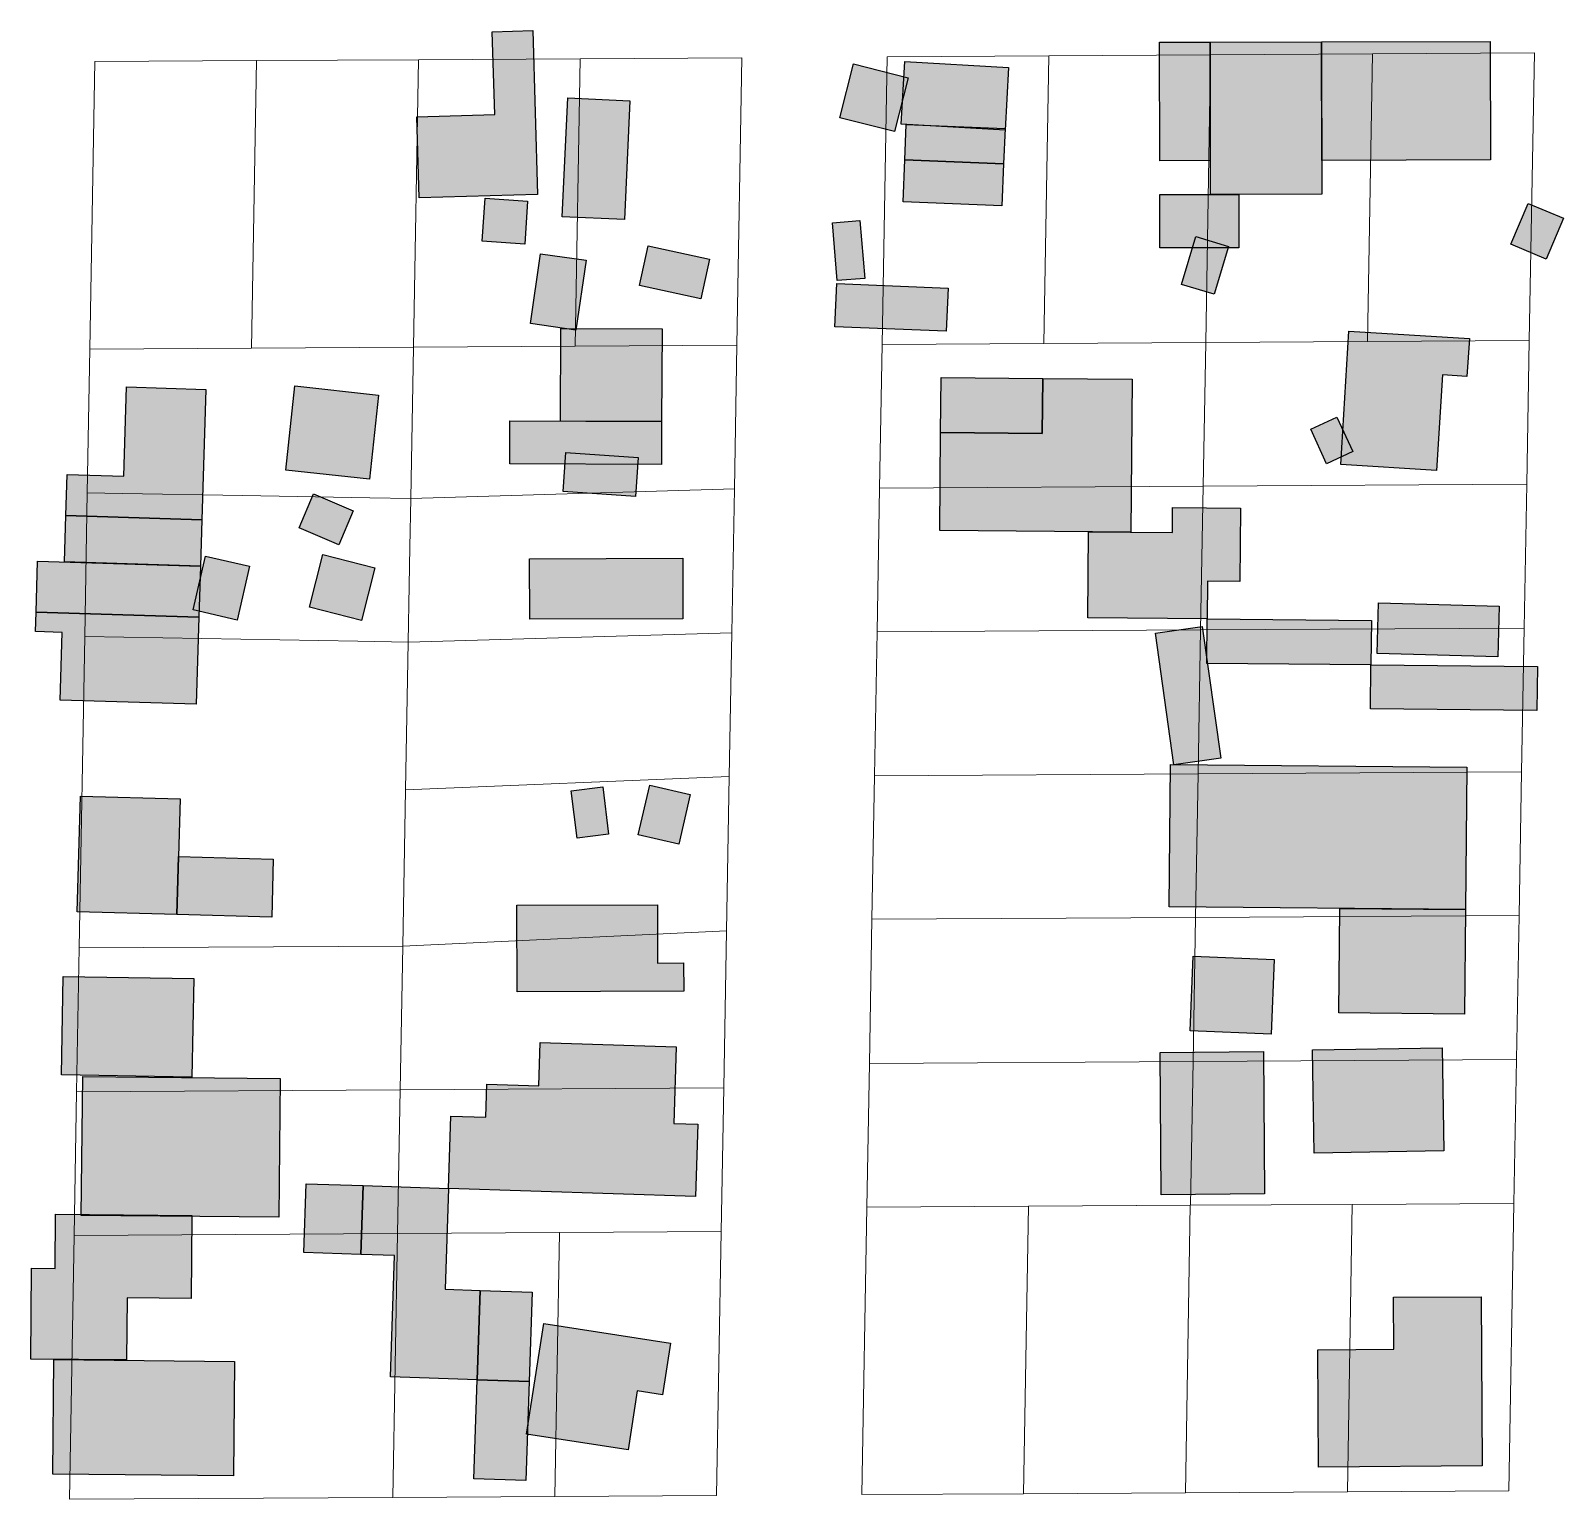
# Model space of a CAD drawing. Header units: millimetres. Extents: x -71 to 10084, y -63 to 6230.
# Drawn here: x 5574.8 to 5702.7, y 3441.2 to 3563.8 of the extents above; entities that cross this region are included whole.
import ezdxf

# ---------------------------------------------------------------- set-up
doc = ezdxf.new("R2010")
doc.units = ezdxf.units.MM
doc.layers.add('01. Manzanas Esc. Urbana', color=254, linetype='Continuous', lineweight=5, true_color=0xcccccc)
doc.layers.add('01. Parcelas Esc. Urbana', color=8, linetype='Continuous', lineweight=5, true_color=0x808080)
doc.layers.add('Edificaciones Pilar', color=50, linetype='Continuous')

msp = doc.modelspace()

# ---------------------------------------------------------------- hatches: boundary and pattern name
at = {"layer": 'Edificaciones Pilar', "transparency": 33554559}
for points in [[(5617.1, 3550.12), (5607.23, 3549.83), (5607.03, 3556.59), (5613.53, 3556.78), (5613.33, 3563.69), (5616.7, 3563.79), (5617.1, 3550.12)], [(5673.24, 3552.94), (5669.02, 3552.93), (5669, 3562.82), (5673.22, 3562.83), (5673.24, 3552.94)], [(5682.55, 3550.13), (5673.25, 3550.11), (5673.22, 3562.83), (5682.53, 3562.85), (5682.55, 3550.13)], [(5696.61, 3552.99), (5682.55, 3552.96), (5682.53, 3562.85), (5696.59, 3562.88), (5696.61, 3552.99)], [(5646.9, 3555.36), (5642.32, 3556.52), (5643.46, 3561.02), (5648.04, 3559.86), (5646.9, 3555.36)], [(5656.11, 3555.48), (5647.45, 3555.98), (5647.76, 3561.22), (5656.41, 3560.72), (5656.11, 3555.48)], [(5624.81, 3557.94), (5624.35, 3548.01), (5619.17, 3548.25), (5619.63, 3558.18), (5624.81, 3557.94)], [(5655.99, 3552.66), (5647.75, 3553), (5647.87, 3555.95), (5656.11, 3555.61), (5655.99, 3552.66)], [(5655.84, 3549.17), (5647.61, 3549.51), (5647.75, 3553), (5655.99, 3552.66), (5655.84, 3549.17)], [(5616.03, 3545.97), (5612.49, 3546.21), (5612.73, 3549.8), (5616.27, 3549.56), (5616.03, 3545.97)], [(5675.63, 3545.67), (5669.03, 3545.66), (5669.02, 3550.1), (5675.62, 3550.12), (5675.63, 3545.67)], [(5701.26, 3544.71), (5698.32, 3545.95), (5699.76, 3549.36), (5702.7, 3548.13), (5701.26, 3544.71)], [(5644.41, 3543.11), (5642.11, 3542.92), (5641.71, 3547.74), (5644.01, 3547.93), (5644.41, 3543.11)], [(5674.75, 3545.78), (5673.56, 3541.78), (5670.83, 3542.6), (5672.02, 3546.6), (5674.75, 3545.78)], [(5630.72, 3541.4), (5625.61, 3542.52), (5626.34, 3545.82), (5631.45, 3544.7), (5630.72, 3541.4)], [(5621.15, 3544.62), (5620.31, 3538.79), (5616.52, 3539.33), (5617.36, 3545.17), (5621.15, 3544.62)], [(5651.21, 3538.69), (5641.92, 3539.07), (5642.07, 3542.69), (5651.36, 3542.3), (5651.21, 3538.69)], [(5627.46, 3531.16), (5619.03, 3531.19), (5619.06, 3538.92), (5627.49, 3538.89), (5627.46, 3531.16)], [(5692.12, 3527.08), (5684.12, 3527.58), (5684.81, 3538.71), (5694.86, 3538.08), (5694.66, 3534.93), (5692.61, 3535.06), (5692.12, 3527.08)], [(5589.09, 3522.96), (5577.74, 3523.31), (5577.85, 3526.75), (5582.59, 3526.61), (5582.81, 3534.05), (5589.43, 3533.84), (5589.09, 3522.96)], [(5603.08, 3526.34), (5596.09, 3527.1), (5596.85, 3534.13), (5603.84, 3533.37), (5603.08, 3526.34)], [(5666.6, 3521.92), (5650.67, 3522.07), (5650.74, 3530.23), (5659.22, 3530.15), (5659.27, 3534.76), (5666.71, 3534.69), (5666.6, 3521.92)], [(5659.22, 3530.15), (5650.74, 3530.23), (5650.78, 3534.84), (5659.27, 3534.76), (5659.22, 3530.15)], [(5614.79, 3527.62), (5614.8, 3531.21), (5627.46, 3531.16), (5627.44, 3527.58), (5614.79, 3527.62)], [(5685.13, 3528.65), (5682.95, 3527.64), (5681.62, 3530.52), (5683.79, 3531.53), (5685.13, 3528.65)], [(5625.28, 3524.89), (5619.24, 3525.31), (5619.46, 3528.57), (5625.5, 3528.16), (5625.28, 3524.89)], [(5600.51, 3520.87), (5597.2, 3522.28), (5598.41, 3525.12), (5601.72, 3523.71), (5600.51, 3520.87)], [(5672.99, 3514.68), (5663.03, 3514.77), (5663.09, 3521.96), (5670.08, 3521.89), (5670.1, 3523.99), (5675.76, 3523.94), (5675.71, 3517.82), (5673.02, 3517.84), (5672.99, 3514.68)], [(5588.97, 3519.09), (5577.62, 3519.44), (5577.74, 3523.31), (5589.09, 3522.96), (5588.97, 3519.09)], [(5592.04, 3514.59), (5588.38, 3515.44), (5589.41, 3519.93), (5593.08, 3519.08), (5592.04, 3514.59)], [(5602.42, 3514.56), (5598.08, 3515.66), (5599.19, 3520.06), (5603.53, 3518.96), (5602.42, 3514.56)], [(5629.24, 3514.69), (5616.45, 3514.66), (5616.44, 3519.71), (5629.23, 3519.75), (5629.24, 3514.69)], [(5588.84, 3514.82), (5575.26, 3515.24), (5575.39, 3519.51), (5588.97, 3519.09), (5588.84, 3514.82)], [(5697.23, 3511.53), (5687.16, 3511.8), (5687.27, 3516.03), (5697.34, 3515.76), (5697.23, 3511.53)], [(5577.44, 3513.55), (5575.21, 3513.62), (5575.26, 3515.24), (5588.84, 3514.82), (5588.62, 3507.56), (5577.27, 3507.91), (5577.44, 3513.55)], [(5672.96, 3510.97), (5672.99, 3514.68), (5686.69, 3514.55), (5686.65, 3510.85), (5672.96, 3510.97)], [(5674.12, 3503.06), (5670.2, 3502.51), (5668.66, 3513.5), (5672.57, 3514.05), (5674.12, 3503.06)], [(5700.5, 3507.04), (5686.62, 3507.17), (5686.65, 3510.85), (5700.53, 3510.72), (5700.5, 3507.04)], [(5694.54, 3490.42), (5669.8, 3490.64), (5669.91, 3502.53), (5694.65, 3502.31), (5694.54, 3490.42)], [(5623.03, 3496.71), (5620.4, 3496.38), (5619.91, 3500.33), (5622.54, 3500.66), (5623.03, 3496.71)], [(5628.88, 3495.87), (5625.51, 3496.65), (5626.48, 3500.82), (5629.84, 3500.04), (5628.88, 3495.87)], [(5587.01, 3490.01), (5578.7, 3490.23), (5578.96, 3499.88), (5587.27, 3499.66), (5587.01, 3490.01)], [(5594.92, 3489.8), (5587.01, 3490.01), (5587.14, 3494.85), (5595.04, 3494.64), (5594.92, 3489.8)], [(5615.41, 3483.56), (5615.38, 3490.78), (5627.1, 3490.82), (5627.12, 3485.96), (5629.29, 3485.97), (5629.3, 3483.6), (5615.41, 3483.56)], [(5694.46, 3481.7), (5683.97, 3481.8), (5684.05, 3490.51), (5694.54, 3490.42), (5694.46, 3481.7)], [(5678.31, 3480.03), (5671.57, 3480.29), (5671.82, 3486.54), (5678.56, 3486.27), (5678.31, 3480.03)], [(5588.27, 3476.44), (5577.37, 3476.62), (5577.51, 3484.84), (5588.41, 3484.66), (5588.27, 3476.44)], [(5630.28, 3466.47), (5609.67, 3467.14), (5609.87, 3473.19), (5612.78, 3473.09), (5612.87, 3475.86), (5617.22, 3475.71), (5617.33, 3479.33), (5628.68, 3478.96), (5628.47, 3472.58), (5630.48, 3472.52), (5630.28, 3466.47)], [(5692.72, 3470.28), (5681.91, 3470.1), (5681.76, 3478.71), (5692.58, 3478.89), (5692.72, 3470.28)], [(5677.76, 3466.69), (5669.15, 3466.62), (5669.06, 3478.5), (5677.67, 3478.57), (5677.76, 3466.69)], [(5595.52, 3464.74), (5579.03, 3464.9), (5579.15, 3476.49), (5595.63, 3476.33), (5595.52, 3464.74)], [(5602.37, 3461.64), (5597.6, 3461.8), (5597.79, 3467.53), (5602.56, 3467.38), (5602.37, 3461.64)], [(5612.31, 3458.63), (5612.07, 3451.17), (5604.84, 3451.41), (5605.17, 3461.55), (5602.37, 3461.64), (5602.56, 3467.38), (5609.67, 3467.14), (5609.39, 3458.73), (5612.31, 3458.63)], [(5582.81, 3452.83), (5574.81, 3452.9), (5574.88, 3460.48), (5576.84, 3460.46), (5576.89, 3465.01), (5588.26, 3464.89), (5588.19, 3457.97), (5582.86, 3458.02), (5582.81, 3452.83)], [(5616.65, 3458.49), (5616.41, 3451.03), (5612.07, 3451.17), (5612.31, 3458.63), (5616.65, 3458.49)], [(5695.92, 3443.99), (5682.26, 3443.89), (5682.2, 3453.68), (5688.56, 3453.72), (5688.53, 3458.06), (5695.83, 3458.1), (5695.92, 3443.99)], [(5624.66, 3445.32), (5616.19, 3446.64), (5617.62, 3455.88), (5628.2, 3454.24), (5627.53, 3449.92), (5625.42, 3450.25), (5624.66, 3445.32)], [(5591.72, 3443.16), (5576.66, 3443.31), (5576.75, 3452.86), (5591.82, 3452.71), (5591.72, 3443.16)], [(5616.41, 3451.03), (5616.14, 3442.78), (5611.8, 3442.92), (5612.07, 3451.17), (5616.41, 3451.03)]]:
    msp.add_hatch(color=256, dxfattribs=at).paths.add_polyline_path(points, flags=0)

# ---------------------------------------------------------------- linework, layer by layer
at = {"layer": '01. Manzanas Esc. Urbana', "linetype": 'Continuous', "flags": 128}
for points in [[(5700.28, 3561.92), (5699.86, 3537.92), (5699.65, 3525.92), (5699.43, 3513.92), (5699.22, 3501.92), (5699.01, 3489.93), (5698.8, 3477.91), (5698.58, 3465.9), (5698.16, 3441.91), (5684.69, 3441.83), (5671.18, 3441.75), (5657.66, 3441.67), (5644.16, 3441.59), (5644.58, 3465.58), (5644.8, 3477.59), (5645.01, 3489.61), (5645.22, 3501.6), (5645.43, 3513.6), (5645.65, 3525.6), (5645.86, 3537.6), (5646.28, 3561.6), (5659.78, 3561.68), (5673.25, 3561.76), (5686.77, 3561.84), (5700.28, 3561.92)], [(5634.16, 3561.52), (5633.74, 3537.53), (5633.53, 3525.53), (5633.31, 3513.53), (5633.1, 3501.53), (5632.87, 3488.65), (5632.64, 3475.54), (5632.43, 3463.54), (5632.04, 3441.52), (5618.54, 3441.44), (5605.04, 3441.36), (5578.04, 3441.2), (5578.43, 3463.22), (5578.64, 3475.22), (5578.86, 3487.22), (5579.32, 3513.21), (5579.53, 3525.21), (5579.74, 3537.21), (5580.16, 3561.2), (5593.66, 3561.28), (5607.16, 3561.36), (5620.66, 3561.44), (5634.16, 3561.52)]]:
    msp.add_lwpolyline(points, close=True, dxfattribs=at)
at = {"layer": '01. Parcelas Esc. Urbana', "linetype": 'Continuous', "flags": 128}
for points in [[(5686.77, 3561.84), (5686.36, 3537.84), (5672.86, 3537.76), (5673.25, 3561.76), (5686.77, 3561.84)], [(5686.77, 3561.84), (5686.36, 3537.84), (5672.86, 3537.76), (5673.25, 3561.76), (5686.77, 3561.84)], [(5686.77, 3561.84), (5686.36, 3537.84), (5672.86, 3537.76), (5673.25, 3561.76), (5686.77, 3561.84)], [(5700.28, 3561.92), (5699.86, 3537.92), (5686.36, 3537.84), (5686.77, 3561.84), (5700.28, 3561.92)], [(5700.28, 3561.92), (5699.86, 3537.92), (5686.36, 3537.84), (5686.77, 3561.84), (5700.28, 3561.92)], [(5700.28, 3561.92), (5699.86, 3537.92), (5686.36, 3537.84), (5686.77, 3561.84), (5700.28, 3561.92)], [(5607.16, 3561.36), (5606.74, 3537.37), (5593.24, 3537.29), (5593.66, 3561.28), (5607.16, 3561.36)], [(5607.16, 3561.36), (5606.74, 3537.37), (5593.24, 3537.29), (5593.66, 3561.28), (5607.16, 3561.36)], [(5620.66, 3561.44), (5620.24, 3537.45), (5606.74, 3537.37), (5607.16, 3561.36), (5620.66, 3561.44)], [(5620.66, 3561.44), (5620.24, 3537.45), (5606.74, 3537.37), (5607.16, 3561.36), (5620.66, 3561.44)], [(5633.74, 3537.53), (5620.24, 3537.45), (5620.66, 3561.44), (5634.16, 3561.52), (5633.74, 3537.53)], [(5633.74, 3537.53), (5620.24, 3537.45), (5620.66, 3561.44), (5634.16, 3561.52), (5633.74, 3537.53)], [(5659.78, 3561.68), (5659.36, 3537.68), (5645.86, 3537.6), (5646.28, 3561.6), (5659.78, 3561.68)], [(5659.78, 3561.68), (5659.36, 3537.68), (5645.86, 3537.6), (5646.28, 3561.6), (5659.78, 3561.68)], [(5659.78, 3561.68), (5659.36, 3537.68), (5645.86, 3537.6), (5646.28, 3561.6), (5659.78, 3561.68)], [(5673.25, 3561.76), (5672.86, 3537.76), (5659.36, 3537.68), (5659.78, 3561.68), (5673.25, 3561.76)], [(5673.25, 3561.76), (5672.86, 3537.76), (5659.36, 3537.68), (5659.78, 3561.68), (5673.25, 3561.76)], [(5673.25, 3561.76), (5672.86, 3537.76), (5659.36, 3537.68), (5659.78, 3561.68), (5673.25, 3561.76)], [(5633.53, 3525.53), (5606.52, 3524.74), (5606.74, 3537.37), (5620.24, 3537.45), (5633.74, 3537.53), (5633.53, 3525.53)], [(5633.53, 3525.53), (5606.52, 3524.74), (5606.74, 3537.37), (5620.24, 3537.45), (5633.74, 3537.53), (5633.53, 3525.53)], [(5645.86, 3537.6), (5659.36, 3537.68), (5672.86, 3537.76), (5672.65, 3525.76), (5645.65, 3525.6), (5645.86, 3537.6)], [(5645.86, 3537.6), (5659.36, 3537.68), (5672.86, 3537.76), (5672.65, 3525.76), (5645.65, 3525.6), (5645.86, 3537.6)], [(5645.86, 3537.6), (5659.36, 3537.68), (5672.86, 3537.76), (5672.65, 3525.76), (5645.65, 3525.6), (5645.86, 3537.6)], [(5699.65, 3525.92), (5672.65, 3525.76), (5672.86, 3537.76), (5686.36, 3537.84), (5699.86, 3537.92), (5699.65, 3525.92)], [(5699.65, 3525.92), (5672.65, 3525.76), (5672.86, 3537.76), (5686.36, 3537.84), (5699.86, 3537.92), (5699.65, 3525.92)], [(5699.65, 3525.92), (5672.65, 3525.76), (5672.86, 3537.76), (5686.36, 3537.84), (5699.86, 3537.92), (5699.65, 3525.92)], [(5606.74, 3537.37), (5606.52, 3524.74), (5603.12, 3524.8), (5592.52, 3524.98), (5582.48, 3525.16), (5579.53, 3525.21), (5579.74, 3537.21), (5593.24, 3537.29), (5606.74, 3537.37)], [(5606.74, 3537.37), (5606.52, 3524.74), (5603.12, 3524.8), (5592.52, 3524.98), (5582.48, 3525.16), (5579.53, 3525.21), (5579.74, 3537.21), (5593.24, 3537.29), (5606.74, 3537.37)], [(5579.53, 3525.21), (5582.48, 3525.16), (5592.52, 3524.98), (5603.12, 3524.8), (5606.52, 3524.74), (5606.45, 3520.67), (5606.4, 3517.48), (5606.31, 3512.74), (5602.1, 3512.82), (5579.32, 3513.21), (5579.53, 3525.21)], [(5579.53, 3525.21), (5582.48, 3525.16), (5592.52, 3524.98), (5603.12, 3524.8), (5606.52, 3524.74), (5606.45, 3520.67), (5606.4, 3517.48), (5606.31, 3512.74), (5602.1, 3512.82), (5579.32, 3513.21), (5579.53, 3525.21)], [(5633.31, 3513.53), (5606.31, 3512.74), (5606.4, 3517.48), (5606.45, 3520.67), (5606.52, 3524.74), (5633.53, 3525.53), (5633.31, 3513.53)], [(5633.31, 3513.53), (5606.31, 3512.74), (5606.4, 3517.48), (5606.45, 3520.67), (5606.52, 3524.74), (5633.53, 3525.53), (5633.31, 3513.53)], [(5645.65, 3525.6), (5672.65, 3525.76), (5672.43, 3513.76), (5645.43, 3513.6), (5645.65, 3525.6)], [(5645.65, 3525.6), (5672.65, 3525.76), (5672.43, 3513.76), (5645.43, 3513.6), (5645.65, 3525.6)], [(5645.65, 3525.6), (5672.65, 3525.76), (5672.43, 3513.76), (5645.43, 3513.6), (5645.65, 3525.6)], [(5699.43, 3513.92), (5672.43, 3513.76), (5672.65, 3525.76), (5699.65, 3525.92), (5699.43, 3513.92)], [(5699.43, 3513.92), (5672.43, 3513.76), (5672.65, 3525.76), (5699.65, 3525.92), (5699.43, 3513.92)], [(5699.43, 3513.92), (5672.43, 3513.76), (5672.65, 3525.76), (5699.65, 3525.92), (5699.43, 3513.92)], [(5633.1, 3501.53), (5606.09, 3500.43), (5606.31, 3512.74), (5633.31, 3513.53), (5633.1, 3501.53)], [(5633.1, 3501.53), (5606.09, 3500.43), (5606.31, 3512.74), (5633.31, 3513.53), (5633.1, 3501.53)], [(5645.43, 3513.6), (5672.43, 3513.76), (5672.22, 3501.75), (5645.22, 3501.6), (5645.43, 3513.6)], [(5645.43, 3513.6), (5672.43, 3513.76), (5672.22, 3501.75), (5645.22, 3501.6), (5645.43, 3513.6)], [(5645.43, 3513.6), (5672.43, 3513.76), (5672.22, 3501.75), (5645.22, 3501.6), (5645.43, 3513.6)], [(5699.22, 3501.92), (5672.22, 3501.75), (5672.43, 3513.76), (5699.43, 3513.92), (5699.22, 3501.92)], [(5699.22, 3501.92), (5672.22, 3501.75), (5672.43, 3513.76), (5699.43, 3513.92), (5699.22, 3501.92)], [(5699.22, 3501.92), (5672.22, 3501.75), (5672.43, 3513.76), (5699.43, 3513.92), (5699.22, 3501.92)], [(5579.32, 3513.21), (5602.1, 3512.82), (5606.31, 3512.74), (5606.09, 3500.43), (5605.86, 3487.38), (5578.86, 3487.22), (5579.32, 3513.21)], [(5579.32, 3513.21), (5602.1, 3512.82), (5606.31, 3512.74), (5606.09, 3500.43), (5605.86, 3487.38), (5578.86, 3487.22), (5579.32, 3513.21)], [(5645.22, 3501.6), (5672.22, 3501.75), (5672.01, 3489.77), (5645.01, 3489.61), (5645.22, 3501.6)], [(5645.22, 3501.6), (5672.22, 3501.75), (5672.01, 3489.77), (5645.01, 3489.61), (5645.22, 3501.6)], [(5645.22, 3501.6), (5672.22, 3501.75), (5672.01, 3489.77), (5645.01, 3489.61), (5645.22, 3501.6)], [(5699.01, 3489.93), (5672.01, 3489.77), (5672.22, 3501.75), (5699.22, 3501.92), (5699.01, 3489.93)], [(5699.01, 3489.93), (5672.01, 3489.77), (5672.22, 3501.75), (5699.22, 3501.92), (5699.01, 3489.93)], [(5699.01, 3489.93), (5672.01, 3489.77), (5672.22, 3501.75), (5699.22, 3501.92), (5699.01, 3489.93)], [(5632.87, 3488.65), (5605.86, 3487.38), (5606.09, 3500.43), (5633.1, 3501.53), (5632.87, 3488.65)], [(5632.87, 3488.65), (5605.86, 3487.38), (5606.09, 3500.43), (5633.1, 3501.53), (5632.87, 3488.65)], [(5645.01, 3489.61), (5672.01, 3489.77), (5671.8, 3477.75), (5644.8, 3477.59), (5645.01, 3489.61)], [(5645.01, 3489.61), (5672.01, 3489.77), (5671.8, 3477.75), (5644.8, 3477.59), (5645.01, 3489.61)], [(5645.01, 3489.61), (5672.01, 3489.77), (5671.8, 3477.75), (5644.8, 3477.59), (5645.01, 3489.61)], [(5698.8, 3477.91), (5671.8, 3477.75), (5672.01, 3489.77), (5699.01, 3489.93), (5698.8, 3477.91)], [(5698.8, 3477.91), (5671.8, 3477.75), (5672.01, 3489.77), (5699.01, 3489.93), (5698.8, 3477.91)], [(5698.8, 3477.91), (5671.8, 3477.75), (5672.01, 3489.77), (5699.01, 3489.93), (5698.8, 3477.91)], [(5632.64, 3475.54), (5605.64, 3475.38), (5605.86, 3487.38), (5632.87, 3488.65), (5632.64, 3475.54)], [(5632.64, 3475.54), (5605.64, 3475.38), (5605.86, 3487.38), (5632.87, 3488.65), (5632.64, 3475.54)], [(5578.86, 3487.22), (5605.86, 3487.38), (5605.64, 3475.38), (5578.64, 3475.22), (5578.86, 3487.22)], [(5578.86, 3487.22), (5605.86, 3487.38), (5605.64, 3475.38), (5578.64, 3475.22), (5578.86, 3487.22)], [(5644.8, 3477.59), (5671.8, 3477.75), (5671.58, 3465.74), (5658.08, 3465.66), (5644.58, 3465.58), (5644.8, 3477.59)], [(5644.8, 3477.59), (5671.8, 3477.75), (5671.58, 3465.74), (5658.08, 3465.66), (5644.58, 3465.58), (5644.8, 3477.59)], [(5644.8, 3477.59), (5671.8, 3477.75), (5671.58, 3465.74), (5658.08, 3465.66), (5644.58, 3465.58), (5644.8, 3477.59)], [(5671.58, 3465.74), (5671.8, 3477.75), (5698.8, 3477.91), (5698.58, 3465.9), (5685.08, 3465.82), (5671.58, 3465.74)], [(5671.58, 3465.74), (5671.8, 3477.75), (5698.8, 3477.91), (5698.58, 3465.9), (5685.08, 3465.82), (5671.58, 3465.74)], [(5671.58, 3465.74), (5671.8, 3477.75), (5698.8, 3477.91), (5698.58, 3465.9), (5685.08, 3465.82), (5671.58, 3465.74)], [(5578.64, 3475.22), (5605.64, 3475.38), (5605.43, 3463.38), (5578.43, 3463.22), (5578.64, 3475.22)], [(5578.64, 3475.22), (5605.64, 3475.38), (5605.43, 3463.38), (5578.43, 3463.22), (5578.64, 3475.22)], [(5632.43, 3463.54), (5618.93, 3463.46), (5605.43, 3463.38), (5605.64, 3475.38), (5632.64, 3475.54), (5632.43, 3463.54)], [(5632.43, 3463.54), (5618.93, 3463.46), (5605.43, 3463.38), (5605.64, 3475.38), (5632.64, 3475.54), (5632.43, 3463.54)], [(5644.58, 3465.58), (5658.08, 3465.66), (5657.66, 3441.67), (5644.16, 3441.59), (5644.58, 3465.58)], [(5644.58, 3465.58), (5658.08, 3465.66), (5657.66, 3441.67), (5644.16, 3441.59), (5644.58, 3465.58)], [(5644.58, 3465.58), (5658.08, 3465.66), (5657.66, 3441.67), (5644.16, 3441.59), (5644.58, 3465.58)], [(5657.66, 3441.67), (5658.08, 3465.66), (5671.55, 3465.74), (5671.18, 3441.75), (5657.66, 3441.67)], [(5657.66, 3441.67), (5658.08, 3465.66), (5671.55, 3465.74), (5671.18, 3441.75), (5657.66, 3441.67)], [(5657.66, 3441.67), (5658.08, 3465.66), (5671.55, 3465.74), (5671.18, 3441.75), (5657.66, 3441.67)], [(5671.18, 3441.75), (5671.55, 3465.74), (5685.08, 3465.82), (5684.69, 3441.83), (5671.18, 3441.75)], [(5671.18, 3441.75), (5671.55, 3465.74), (5685.08, 3465.82), (5684.69, 3441.83), (5671.18, 3441.75)], [(5671.18, 3441.75), (5671.55, 3465.74), (5685.08, 3465.82), (5684.69, 3441.83), (5671.18, 3441.75)], [(5684.69, 3441.83), (5685.08, 3465.82), (5698.58, 3465.9), (5698.16, 3441.91), (5684.69, 3441.83)], [(5684.69, 3441.83), (5685.08, 3465.82), (5698.58, 3465.9), (5698.16, 3441.91), (5684.69, 3441.83)], [(5684.69, 3441.83), (5685.08, 3465.82), (5698.58, 3465.9), (5698.16, 3441.91), (5684.69, 3441.83)], [(5578.43, 3463.22), (5605.43, 3463.38), (5605.04, 3441.36), (5578.04, 3441.2), (5578.43, 3463.22)], [(5578.43, 3463.22), (5605.43, 3463.38), (5605.04, 3441.36), (5578.04, 3441.2), (5578.43, 3463.22)], [(5618.93, 3463.46), (5618.54, 3441.44), (5605.04, 3441.36), (5605.43, 3463.38), (5618.93, 3463.46)], [(5618.93, 3463.46), (5618.54, 3441.44), (5605.04, 3441.36), (5605.43, 3463.38), (5618.93, 3463.46)], [(5632.04, 3441.52), (5618.54, 3441.44), (5618.93, 3463.46), (5632.43, 3463.54), (5632.04, 3441.52)], [(5632.04, 3441.52), (5618.54, 3441.44), (5618.93, 3463.46), (5632.43, 3463.54), (5632.04, 3441.52)]]:
    msp.add_lwpolyline(points, close=True, dxfattribs=at)
at = {"layer": 'Edificaciones Pilar', "linetype": 'Continuous', "flags": 128}
for points in [[(5617.1, 3550.12), (5607.23, 3549.83), (5607.03, 3556.59), (5613.53, 3556.78), (5613.33, 3563.69), (5616.7, 3563.79), (5617.1, 3550.12)], [(5673.24, 3552.94), (5669.02, 3552.93), (5669, 3562.82), (5673.22, 3562.83), (5673.24, 3552.94)], [(5682.55, 3550.13), (5673.25, 3550.11), (5673.22, 3562.83), (5682.53, 3562.85), (5682.55, 3550.13)], [(5696.61, 3552.99), (5682.55, 3552.96), (5682.53, 3562.85), (5696.59, 3562.88), (5696.61, 3552.99)], [(5646.9, 3555.36), (5642.32, 3556.52), (5643.46, 3561.02), (5648.04, 3559.86), (5646.9, 3555.36)], [(5656.11, 3555.48), (5647.45, 3555.98), (5647.76, 3561.22), (5656.41, 3560.72), (5656.11, 3555.48)], [(5624.81, 3557.94), (5624.35, 3548.01), (5619.17, 3548.25), (5619.63, 3558.18), (5624.81, 3557.94)], [(5655.99, 3552.66), (5647.75, 3553), (5647.87, 3555.95), (5656.11, 3555.61), (5655.99, 3552.66)], [(5655.84, 3549.17), (5647.61, 3549.51), (5647.75, 3553), (5655.99, 3552.66), (5655.84, 3549.17)], [(5616.03, 3545.97), (5612.49, 3546.21), (5612.73, 3549.8), (5616.27, 3549.56), (5616.03, 3545.97)], [(5675.63, 3545.67), (5669.03, 3545.66), (5669.02, 3550.1), (5675.62, 3550.12), (5675.63, 3545.67)], [(5701.26, 3544.71), (5698.32, 3545.95), (5699.76, 3549.36), (5702.7, 3548.13), (5701.26, 3544.71)], [(5644.41, 3543.11), (5642.11, 3542.92), (5641.71, 3547.74), (5644.01, 3547.93), (5644.41, 3543.11)], [(5674.75, 3545.78), (5673.56, 3541.78), (5670.83, 3542.6), (5672.02, 3546.6), (5674.75, 3545.78)], [(5630.72, 3541.4), (5625.61, 3542.52), (5626.34, 3545.82), (5631.45, 3544.7), (5630.72, 3541.4)], [(5621.15, 3544.62), (5620.31, 3538.79), (5616.52, 3539.33), (5617.36, 3545.17), (5621.15, 3544.62)], [(5651.21, 3538.69), (5641.92, 3539.07), (5642.07, 3542.69), (5651.36, 3542.3), (5651.21, 3538.69)], [(5627.46, 3531.16), (5619.03, 3531.19), (5619.06, 3538.92), (5627.49, 3538.89), (5627.46, 3531.16)], [(5692.12, 3527.08), (5684.12, 3527.58), (5684.81, 3538.71), (5694.86, 3538.08), (5694.66, 3534.93), (5692.61, 3535.06), (5692.12, 3527.08)], [(5589.09, 3522.96), (5577.74, 3523.31), (5577.85, 3526.75), (5582.59, 3526.61), (5582.81, 3534.05), (5589.43, 3533.84), (5589.09, 3522.96)], [(5603.08, 3526.34), (5596.09, 3527.1), (5596.85, 3534.13), (5603.84, 3533.37), (5603.08, 3526.34)], [(5666.6, 3521.92), (5650.67, 3522.07), (5650.74, 3530.23), (5659.22, 3530.15), (5659.27, 3534.76), (5666.71, 3534.69), (5666.6, 3521.92)], [(5659.22, 3530.15), (5650.74, 3530.23), (5650.78, 3534.84), (5659.27, 3534.76), (5659.22, 3530.15)], [(5614.79, 3527.62), (5614.8, 3531.21), (5627.46, 3531.16), (5627.44, 3527.58), (5614.79, 3527.62)], [(5685.13, 3528.65), (5682.95, 3527.64), (5681.62, 3530.52), (5683.79, 3531.53), (5685.13, 3528.65)], [(5625.28, 3524.89), (5619.24, 3525.31), (5619.46, 3528.57), (5625.5, 3528.16), (5625.28, 3524.89)], [(5600.51, 3520.87), (5597.2, 3522.28), (5598.41, 3525.12), (5601.72, 3523.71), (5600.51, 3520.87)], [(5672.99, 3514.68), (5663.03, 3514.77), (5663.09, 3521.96), (5670.08, 3521.89), (5670.1, 3523.99), (5675.76, 3523.94), (5675.71, 3517.82), (5673.02, 3517.84), (5672.99, 3514.68)], [(5588.97, 3519.09), (5577.62, 3519.44), (5577.74, 3523.31), (5589.09, 3522.96), (5588.97, 3519.09)], [(5592.04, 3514.59), (5588.38, 3515.44), (5589.41, 3519.93), (5593.08, 3519.08), (5592.04, 3514.59)], [(5602.42, 3514.56), (5598.08, 3515.66), (5599.19, 3520.06), (5603.53, 3518.96), (5602.42, 3514.56)], [(5629.24, 3514.69), (5616.45, 3514.66), (5616.44, 3519.71), (5629.23, 3519.75), (5629.24, 3514.69)], [(5588.84, 3514.82), (5575.26, 3515.24), (5575.39, 3519.51), (5588.97, 3519.09), (5588.84, 3514.82)], [(5697.23, 3511.53), (5687.16, 3511.8), (5687.27, 3516.03), (5697.34, 3515.76), (5697.23, 3511.53)], [(5577.44, 3513.55), (5575.21, 3513.62), (5575.26, 3515.24), (5588.84, 3514.82), (5588.62, 3507.56), (5577.27, 3507.91), (5577.44, 3513.55)], [(5672.96, 3510.97), (5672.99, 3514.68), (5686.69, 3514.55), (5686.65, 3510.85), (5672.96, 3510.97)], [(5674.12, 3503.06), (5670.2, 3502.51), (5668.66, 3513.5), (5672.57, 3514.05), (5674.12, 3503.06)], [(5700.5, 3507.04), (5686.62, 3507.17), (5686.65, 3510.85), (5700.53, 3510.72), (5700.5, 3507.04)], [(5694.54, 3490.42), (5669.8, 3490.64), (5669.91, 3502.53), (5694.65, 3502.31), (5694.54, 3490.42)], [(5623.03, 3496.71), (5620.4, 3496.38), (5619.91, 3500.33), (5622.54, 3500.66), (5623.03, 3496.71)], [(5628.88, 3495.87), (5625.51, 3496.65), (5626.48, 3500.82), (5629.84, 3500.04), (5628.88, 3495.87)], [(5587.01, 3490.01), (5578.7, 3490.23), (5578.96, 3499.88), (5587.27, 3499.66), (5587.01, 3490.01)], [(5594.92, 3489.8), (5587.01, 3490.01), (5587.14, 3494.85), (5595.04, 3494.64), (5594.92, 3489.8)], [(5615.41, 3483.56), (5615.38, 3490.78), (5627.1, 3490.82), (5627.12, 3485.96), (5629.29, 3485.97), (5629.3, 3483.6), (5615.41, 3483.56)], [(5694.46, 3481.7), (5683.97, 3481.8), (5684.05, 3490.51), (5694.54, 3490.42), (5694.46, 3481.7)], [(5678.31, 3480.03), (5671.57, 3480.29), (5671.82, 3486.54), (5678.56, 3486.27), (5678.31, 3480.03)], [(5588.27, 3476.44), (5577.37, 3476.62), (5577.51, 3484.84), (5588.41, 3484.66), (5588.27, 3476.44)], [(5630.28, 3466.47), (5609.67, 3467.14), (5609.87, 3473.19), (5612.78, 3473.09), (5612.87, 3475.86), (5617.22, 3475.71), (5617.33, 3479.33), (5628.68, 3478.96), (5628.47, 3472.58), (5630.48, 3472.52), (5630.28, 3466.47)], [(5692.72, 3470.28), (5681.91, 3470.1), (5681.76, 3478.71), (5692.58, 3478.89), (5692.72, 3470.28)], [(5677.76, 3466.69), (5669.15, 3466.62), (5669.06, 3478.5), (5677.67, 3478.57), (5677.76, 3466.69)], [(5595.52, 3464.74), (5579.03, 3464.9), (5579.15, 3476.49), (5595.63, 3476.33), (5595.52, 3464.74)], [(5602.37, 3461.64), (5597.6, 3461.8), (5597.79, 3467.53), (5602.56, 3467.38), (5602.37, 3461.64)], [(5612.31, 3458.63), (5612.07, 3451.17), (5604.84, 3451.41), (5605.17, 3461.55), (5602.37, 3461.64), (5602.56, 3467.38), (5609.67, 3467.14), (5609.39, 3458.73), (5612.31, 3458.63)], [(5582.81, 3452.83), (5574.81, 3452.9), (5574.88, 3460.48), (5576.84, 3460.46), (5576.89, 3465.01), (5588.26, 3464.89), (5588.19, 3457.97), (5582.86, 3458.02), (5582.81, 3452.83)], [(5616.65, 3458.49), (5616.41, 3451.03), (5612.07, 3451.17), (5612.31, 3458.63), (5616.65, 3458.49)], [(5695.92, 3443.99), (5682.26, 3443.89), (5682.2, 3453.68), (5688.56, 3453.72), (5688.53, 3458.06), (5695.83, 3458.1), (5695.92, 3443.99)], [(5624.66, 3445.32), (5616.19, 3446.64), (5617.62, 3455.88), (5628.2, 3454.24), (5627.53, 3449.92), (5625.42, 3450.25), (5624.66, 3445.32)], [(5591.72, 3443.16), (5576.66, 3443.31), (5576.75, 3452.86), (5591.82, 3452.71), (5591.72, 3443.16)], [(5616.41, 3451.03), (5616.14, 3442.78), (5611.8, 3442.92), (5612.07, 3451.17), (5616.41, 3451.03)]]:
    msp.add_lwpolyline(points, close=True, dxfattribs=at)

doc.saveas('drawing.dxf')
